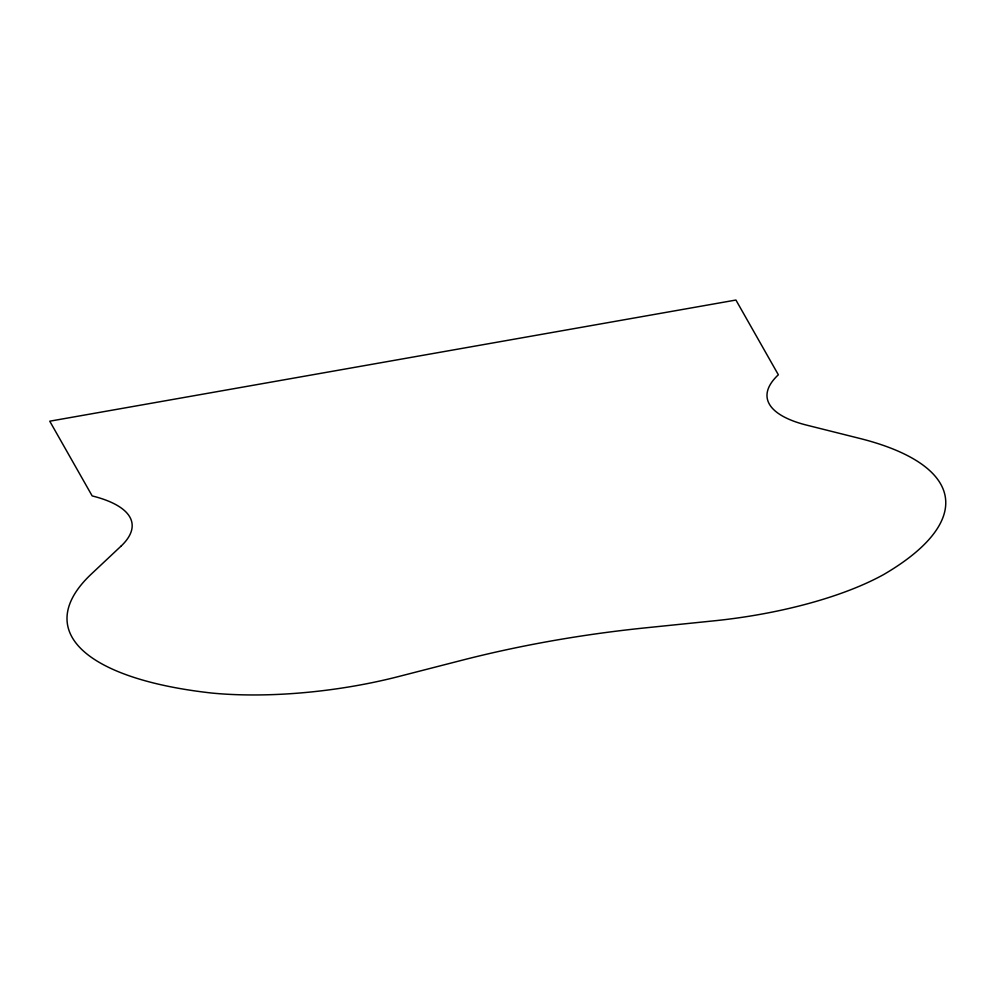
<?xml version="1.0" encoding="UTF-8"?>
<svg xmlns="http://www.w3.org/2000/svg" width="995" height="995" viewBox="0 0 995 995"><rect width="100%" height="100%" fill="white"/><g stroke="black" fill="none" stroke-linecap="round" stroke-linejoin="round"><path stroke-width="1.49" d="M120.917 546.255L91.378 574.003A334.146 109.885 -7.5 0 0 212.321 693.105A203.366 66.876 -7.5 0 0 398.448 676.575L462.389 660.145A427.477 140.581 -7.5 0 1 645.058 627.895L714.311 620.805A203.366 66.876 -7.5 0 0 883.585 574.588A334.146 109.885 -7.5 0 0 859.58 438.385L806.783 425.163A154.3 50.745 -7.5 0 1 778.351 374.779L735.927 300.042L49.75 421.196L92.174 495.92A154.3 50.745 -7.5 0 1 120.917 546.255"/></g></svg>
